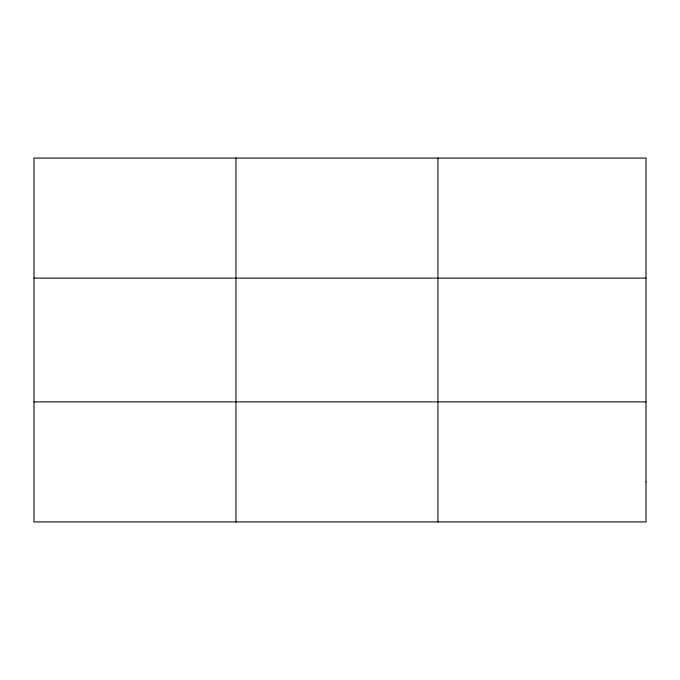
<?xml version="1.0" encoding="UTF-8"?>
<svg xmlns="http://www.w3.org/2000/svg" width="680" height="680" viewBox="0 0 680 680"><rect width="100%" height="100%" fill="white"/><g stroke="black" fill="none" stroke-linecap="round" stroke-linejoin="round"><path stroke-width="1.02" d="M235.96 521.925L235.96 158.075M437.92 521.925L437.92 158.075M34 278.146L646 278.146M34 401.854L646 401.854M646 481.908L646 521.925L34 521.925L34 158.075L646 158.075L646 481.908"/></g></svg>
